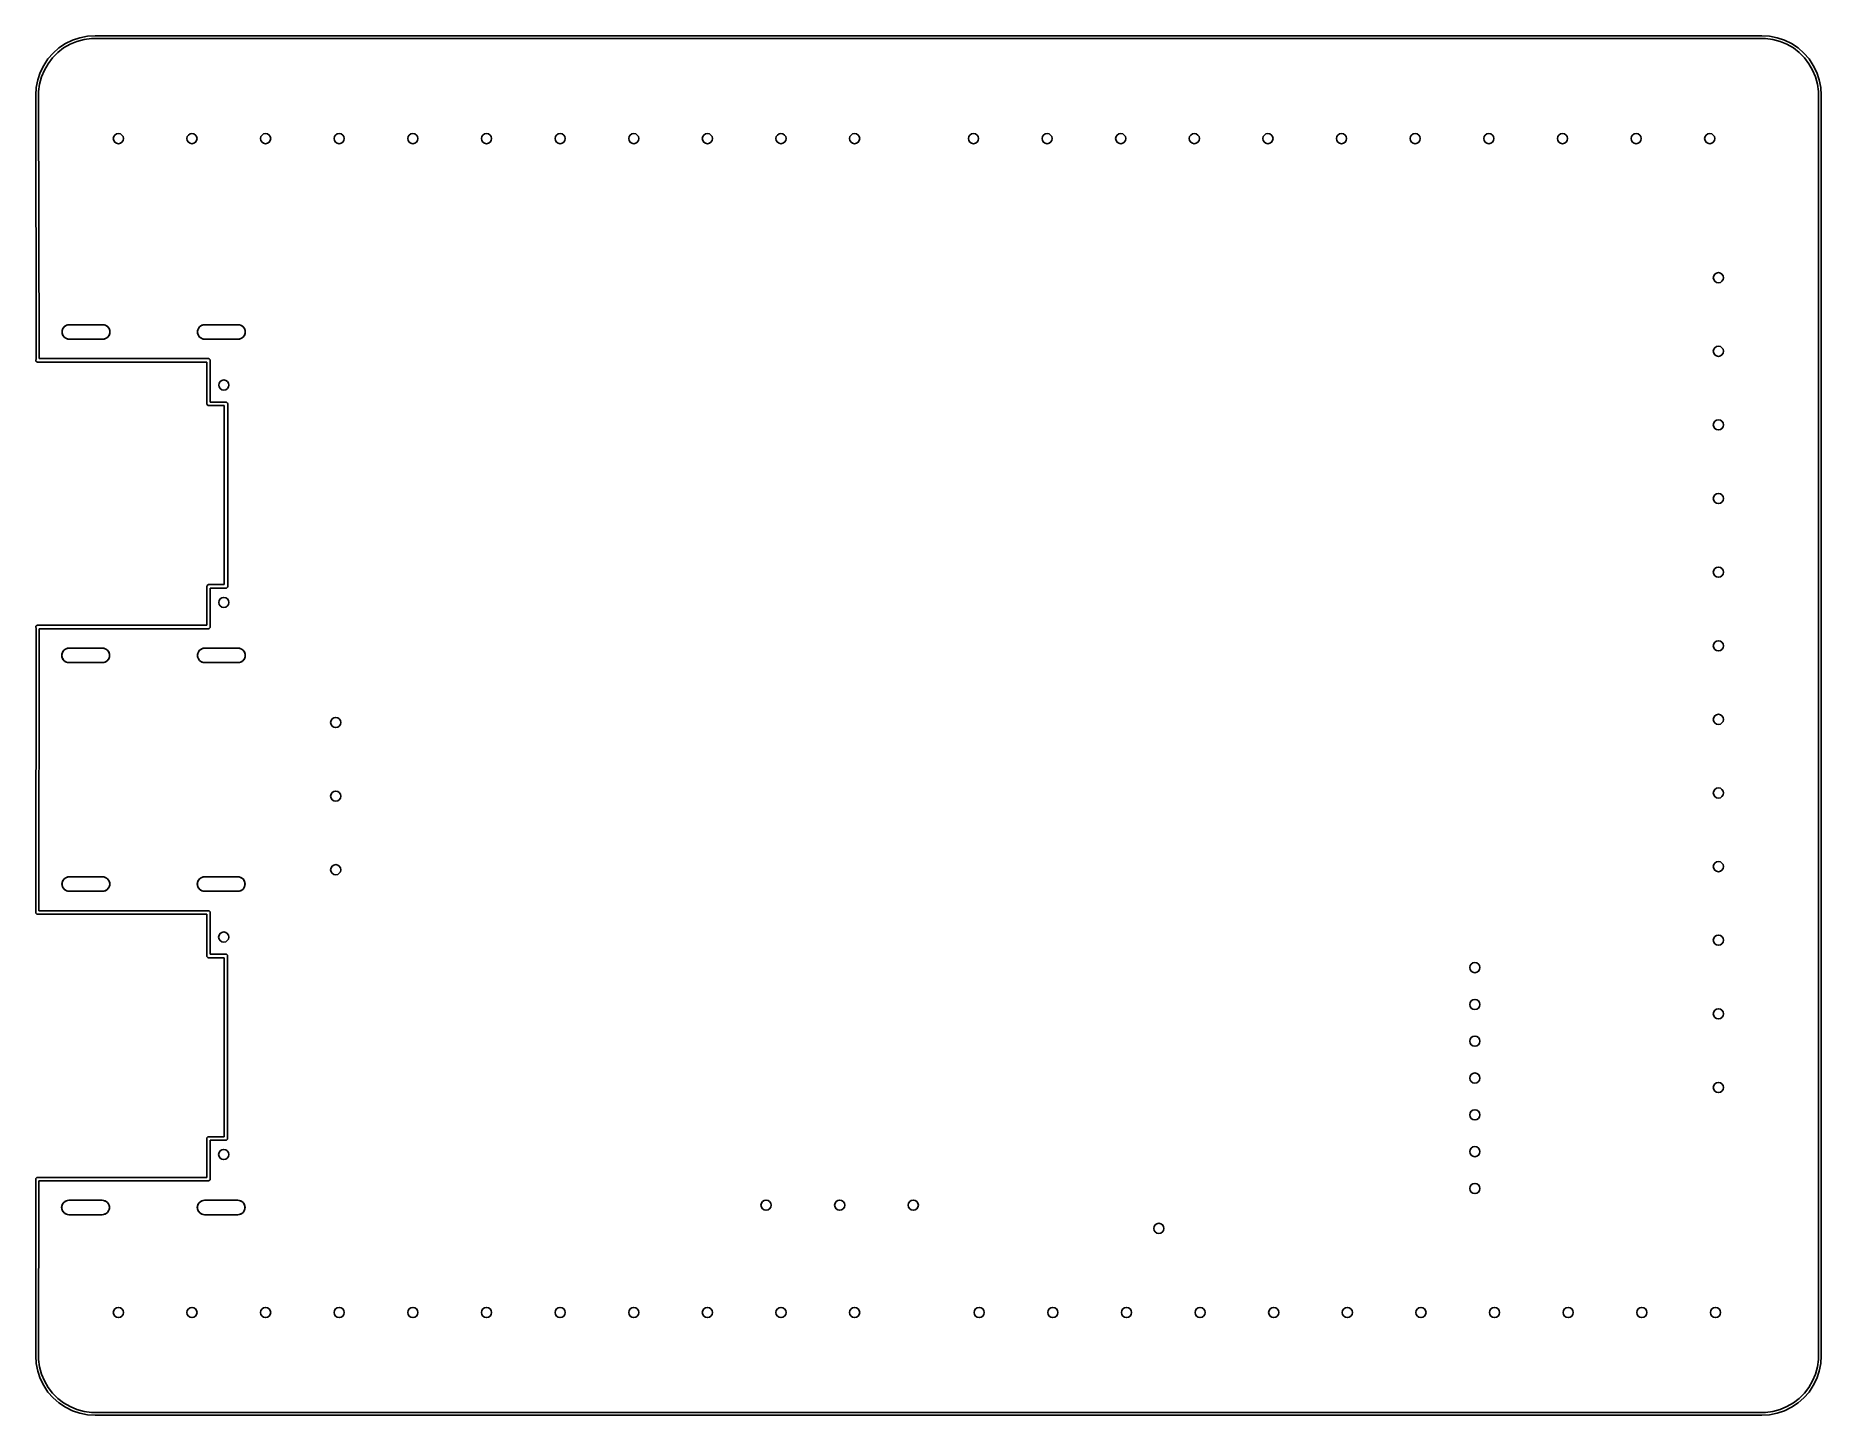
# Model space of a CAD drawing. Extents: x 2.08 to 4.51, y -4.81 to -2.93.
import ezdxf

# ---------------------------------------------------------------- set-up
doc = ezdxf.new("R2010")
doc.units = 0
doc.header["$MEASUREMENT"] = 0
doc.layers.add('BLACK', color=7, linetype='CONTINUOUS')

msp = doc.modelspace()

# ---------------------------------------------------------------- linework, layer by layer
at = {"layer": 'BLACK', "linetype": 'CONTINUOUS'}
for p, q in [((2.1345, -2.9372), (2.1445, -2.9339)), ((2.1445, -2.9339), (2.1548, -2.9318)), ((2.1548, -2.9318), (2.1654, -2.9311)), ((2.1654, -2.9311), (4.4291, -2.9311)), ((4.4291, -2.9311), (4.4397, -2.9318)), ((4.4397, -2.9318), (4.45, -2.9339)), ((4.45, -2.9339), (4.46, -2.9372)), ((2.1013, -2.9627), (2.1083, -2.9547)), ((2.1146, -2.954), (2.1075, -2.9611)), ((2.1083, -2.9547), (2.1162, -2.9478)), ((2.1226, -2.9478), (2.1146, -2.954)), ((2.1162, -2.9478), (2.125, -2.9419)), ((2.1313, -2.9428), (2.1226, -2.9478)), ((2.125, -2.9419), (2.1345, -2.9372)), ((2.1406, -2.939), (2.1313, -2.9428)), ((2.1503, -2.9364), (2.1406, -2.939)), ((2.1603, -2.935), (2.1503, -2.9364)), ((2.1654, -2.935), (2.1603, -2.935)), ((4.4291, -2.935), (2.1654, -2.935)), ((4.4342, -2.935), (4.4291, -2.935)), ((4.4441, -2.9364), (4.4342, -2.935)), ((4.4539, -2.939), (4.4441, -2.9364)), ((4.4632, -2.9428), (4.4539, -2.939)), ((4.46, -2.9372), (4.4695, -2.9419)), ((4.4719, -2.9478), (4.4632, -2.9428)), ((4.4695, -2.9419), (4.4783, -2.9478)), ((4.4799, -2.954), (4.4719, -2.9478)), ((4.4783, -2.9478), (4.4862, -2.9547)), ((4.487, -2.9611), (4.4799, -2.954)), ((4.4862, -2.9547), (4.4932, -2.9627)), ((2.0874, -2.9909), (2.0908, -2.9809)), ((2.0908, -2.9809), (2.0955, -2.9715)), ((2.0964, -2.9778), (2.0925, -2.9871)), ((2.0955, -2.9715), (2.1013, -2.9627)), ((2.1014, -2.9691), (2.0964, -2.9778)), ((2.1075, -2.9611), (2.1014, -2.9691)), ((4.4931, -2.9691), (4.487, -2.9611)), ((4.4981, -2.9778), (4.4931, -2.9691)), ((4.4932, -2.9627), (4.499, -2.9715)), ((4.502, -2.9871), (4.4981, -2.9778)), ((4.499, -2.9715), (4.5037, -2.9809)), ((4.5037, -2.9809), (4.5071, -2.9909)), ((2.0846, -3.0118), (2.0853, -3.0013)), ((2.0853, -3.0013), (2.0874, -2.9909)), ((2.0899, -2.9968), (2.0886, -3.0068)), ((2.0886, -3.0068), (2.0886, -3.0118)), ((2.0925, -2.9871), (2.0899, -2.9968)), ((4.5046, -2.9968), (4.502, -2.9871)), ((4.5059, -3.0068), (4.5046, -2.9968)), ((4.5059, -3.0118), (4.5059, -3.0068)), ((4.5071, -2.9909), (4.5092, -3.0013)), ((4.5092, -3.0013), (4.5098, -3.0118)), ((2.0852, -3.371), (2.0846, -3.0118)), ((2.0846, -3.0118), (2.0846, -3.0118)), ((2.0846, -3.0118), (2.0846, -3.0118)), ((2.0886, -3.0118), (2.0892, -3.3697)), ((4.5059, -4.7244), (4.5059, -3.0118)), ((4.5098, -3.0118), (4.5098, -4.7244)), ((2.1207, -3.3316), (2.1221, -3.3281)), ((2.1207, -3.3354), (2.1207, -3.3316)), ((2.1221, -3.339), (2.1207, -3.3354)), ((2.1221, -3.3281), (2.1248, -3.3253)), ((2.1248, -3.3417), (2.1221, -3.339)), ((2.1248, -3.3253), (2.1284, -3.3239)), ((2.1284, -3.3432), (2.1248, -3.3417)), ((2.1284, -3.3239), (2.1303, -3.3237)), ((2.1303, -3.3434), (2.1284, -3.3432)), ((2.1303, -3.3237), (2.1756, -3.3237)), ((2.1756, -3.3237), (2.1303, -3.3237)), ((2.1756, -3.3434), (2.1303, -3.3434)), ((2.1303, -3.3434), (2.1756, -3.3434)), ((2.1756, -3.3237), (2.1775, -3.3239)), ((2.1775, -3.3432), (2.1756, -3.3434)), ((2.1775, -3.3239), (2.1811, -3.3253)), ((2.1811, -3.3417), (2.1775, -3.3432)), ((2.1811, -3.3253), (2.1838, -3.3281)), ((2.1838, -3.339), (2.1811, -3.3417)), ((2.1838, -3.3281), (2.1852, -3.3316)), ((2.1852, -3.3354), (2.1838, -3.339)), ((2.1852, -3.3316), (2.1852, -3.3354)), ((2.3045, -3.3316), (2.306, -3.3281)), ((2.3045, -3.3354), (2.3045, -3.3316)), ((2.306, -3.339), (2.3045, -3.3354)), ((2.306, -3.3281), (2.3087, -3.3253)), ((2.3087, -3.3417), (2.306, -3.339)), ((2.3087, -3.3253), (2.3122, -3.3239)), ((2.3122, -3.3432), (2.3087, -3.3417)), ((2.3122, -3.3239), (2.3142, -3.3237)), ((2.3142, -3.3434), (2.3122, -3.3432)), ((2.3142, -3.3237), (2.3594, -3.3237)), ((2.3594, -3.3237), (2.3142, -3.3237)), ((2.3594, -3.3434), (2.3142, -3.3434)), ((2.3142, -3.3434), (2.3594, -3.3434)), ((2.3594, -3.3237), (2.3614, -3.3239)), ((2.3614, -3.3432), (2.3594, -3.3434)), ((2.3614, -3.3239), (2.3649, -3.3253)), ((2.3649, -3.3417), (2.3614, -3.3432)), ((2.3649, -3.3253), (2.3676, -3.3281)), ((2.3676, -3.339), (2.3649, -3.3417)), ((2.3676, -3.3281), (2.3691, -3.3316)), ((2.3691, -3.3354), (2.3676, -3.339)), ((2.3691, -3.3316), (2.3691, -3.3354)), ((2.085, -3.3712), (2.0852, -3.371)), ((2.0892, -3.3697), (2.3195, -3.3697)), ((2.3195, -3.3697), (2.3204, -3.3699)), ((2.3204, -3.3699), (2.3217, -3.3712)), ((2.085, -3.373), (2.085, -3.3712)), ((2.0863, -3.3743), (2.085, -3.373)), ((2.0872, -3.3745), (2.0863, -3.3743)), ((2.3171, -3.3745), (2.0872, -3.3745)), ((2.3171, -3.4312), (2.3171, -3.3745)), ((2.3217, -3.3712), (2.3218, -3.3721)), ((2.3218, -3.3721), (2.3218, -3.4288)), ((2.3173, -3.4321), (2.3171, -3.4312)), ((2.3186, -3.4333), (2.3173, -3.4321)), ((2.3195, -3.4335), (2.3186, -3.4333)), ((2.3407, -3.4335), (2.3195, -3.4335)), ((2.3218, -3.4288), (2.3431, -3.4288)), ((2.3407, -3.6768), (2.3407, -3.4335)), ((2.3431, -3.4288), (2.344, -3.429)), ((2.344, -3.429), (2.3453, -3.4303)), ((2.3453, -3.4303), (2.3455, -3.4312)), ((2.3455, -3.4312), (2.3455, -3.6792)), ((2.3171, -3.6792), (2.3173, -3.6783)), ((2.3171, -3.732), (2.3171, -3.6792)), ((2.3173, -3.6783), (2.3186, -3.677)), ((2.3186, -3.677), (2.3195, -3.6768)), ((2.3195, -3.6768), (2.3407, -3.6768)), ((2.3431, -3.6816), (2.3218, -3.6816)), ((2.3218, -3.6816), (2.3218, -3.7343)), ((2.344, -3.6814), (2.3431, -3.6816)), ((2.3453, -3.6801), (2.344, -3.6814)), ((2.3455, -3.6792), (2.3453, -3.6801)), ((2.085, -3.7334), (2.0863, -3.7321)), ((2.085, -3.7352), (2.085, -3.7334)), ((2.0863, -3.7321), (2.0872, -3.732)), ((2.0872, -3.732), (2.3171, -3.732)), ((2.3218, -3.7343), (2.3217, -3.7352)), ((2.0852, -3.7354), (2.085, -3.7352)), ((2.085, -4.1209), (2.0852, -3.7354)), ((2.0892, -3.7367), (2.089, -4.1197)), ((2.3195, -3.7367), (2.0892, -3.7367)), ((2.3204, -3.7365), (2.3195, -3.7367)), ((2.3217, -3.7352), (2.3204, -3.7365)), ((2.1203, -3.771), (2.1217, -3.7674)), ((2.1203, -3.7748), (2.1203, -3.771)), ((2.1217, -3.7784), (2.1203, -3.7748)), ((2.1217, -3.7674), (2.1244, -3.7647)), ((2.1244, -3.7811), (2.1217, -3.7784)), ((2.1244, -3.7647), (2.128, -3.7632)), ((2.128, -3.7826), (2.1244, -3.7811)), ((2.128, -3.7632), (2.1299, -3.7631)), ((2.1299, -3.7827), (2.128, -3.7826)), ((2.1299, -3.7631), (2.1752, -3.7631)), ((2.1752, -3.7631), (2.1299, -3.7631)), ((2.1752, -3.7827), (2.1299, -3.7827)), ((2.1299, -3.7827), (2.1752, -3.7827)), ((2.1752, -3.7631), (2.1771, -3.7632)), ((2.1771, -3.7826), (2.1752, -3.7827)), ((2.1771, -3.7632), (2.1807, -3.7647)), ((2.1807, -3.7811), (2.1771, -3.7826)), ((2.1807, -3.7647), (2.1834, -3.7674)), ((2.1834, -3.7784), (2.1807, -3.7811)), ((2.1834, -3.7674), (2.1848, -3.771)), ((2.1848, -3.7748), (2.1834, -3.7784)), ((2.1848, -3.771), (2.1848, -3.7748)), ((2.3045, -3.771), (2.306, -3.7674)), ((2.3045, -3.7748), (2.3045, -3.771)), ((2.306, -3.7784), (2.3045, -3.7748)), ((2.306, -3.7674), (2.3087, -3.7647)), ((2.3087, -3.7811), (2.306, -3.7784)), ((2.3087, -3.7647), (2.3122, -3.7632)), ((2.3122, -3.7826), (2.3087, -3.7811)), ((2.3122, -3.7632), (2.3142, -3.7631)), ((2.3142, -3.7827), (2.3122, -3.7826)), ((2.3142, -3.7631), (2.3594, -3.7631)), ((2.3594, -3.7631), (2.3142, -3.7631)), ((2.3594, -3.7827), (2.3142, -3.7827)), ((2.3142, -3.7827), (2.3594, -3.7827)), ((2.3594, -3.7631), (2.3614, -3.7632)), ((2.3614, -3.7826), (2.3594, -3.7827)), ((2.3614, -3.7632), (2.3649, -3.7647)), ((2.3649, -3.7811), (2.3614, -3.7826)), ((2.3649, -3.7647), (2.3676, -3.7674)), ((2.3676, -3.7784), (2.3649, -3.7811)), ((2.3676, -3.7674), (2.3691, -3.771)), ((2.3691, -3.7748), (2.3676, -3.7784)), ((2.3691, -3.771), (2.3691, -3.7748)), ((2.1247, -4.0753), (2.1282, -4.0738)), ((2.1282, -4.0738), (2.1301, -4.0736)), ((2.1301, -4.0736), (2.1754, -4.0736)), ((2.1754, -4.0736), (2.1301, -4.0736)), ((2.1754, -4.0736), (2.1773, -4.0738)), ((2.1773, -4.0738), (2.1809, -4.0753)), ((2.3085, -4.0753), (2.3121, -4.0738)), ((2.3121, -4.0738), (2.314, -4.0736)), ((2.314, -4.0736), (2.3593, -4.0736)), ((2.3593, -4.0736), (2.314, -4.0736)), ((2.3593, -4.0736), (2.3612, -4.0738)), ((2.3612, -4.0738), (2.3647, -4.0753)), ((2.1205, -4.0815), (2.1219, -4.078)), ((2.1205, -4.0854), (2.1205, -4.0815)), ((2.1219, -4.0889), (2.1205, -4.0854)), ((2.1219, -4.078), (2.1247, -4.0753)), ((2.1247, -4.0916), (2.1219, -4.0889)), ((2.1282, -4.0931), (2.1247, -4.0916)), ((2.1301, -4.0933), (2.1282, -4.0931)), ((2.1754, -4.0933), (2.1301, -4.0933)), ((2.1301, -4.0933), (2.1754, -4.0933)), ((2.1773, -4.0931), (2.1754, -4.0933)), ((2.1809, -4.0916), (2.1773, -4.0931)), ((2.1809, -4.0753), (2.1836, -4.078)), ((2.1836, -4.0889), (2.1809, -4.0916)), ((2.1836, -4.078), (2.1851, -4.0815)), ((2.1851, -4.0854), (2.1836, -4.0889)), ((2.1851, -4.0815), (2.1851, -4.0854)), ((2.3043, -4.0815), (2.3058, -4.078)), ((2.3043, -4.0854), (2.3043, -4.0815)), ((2.3058, -4.0889), (2.3043, -4.0854)), ((2.3058, -4.078), (2.3085, -4.0753)), ((2.3085, -4.0916), (2.3058, -4.0889)), ((2.3121, -4.0931), (2.3085, -4.0916)), ((2.314, -4.0933), (2.3121, -4.0931)), ((2.3593, -4.0933), (2.314, -4.0933)), ((2.314, -4.0933), (2.3593, -4.0933)), ((2.3612, -4.0931), (2.3593, -4.0933)), ((2.3647, -4.0916), (2.3612, -4.0931)), ((2.3647, -4.0753), (2.3674, -4.078)), ((2.3674, -4.0889), (2.3647, -4.0916)), ((2.3674, -4.078), (2.3689, -4.0815)), ((2.3689, -4.0854), (2.3674, -4.0889)), ((2.3689, -4.0815), (2.3689, -4.0854)), ((2.0848, -4.1211), (2.085, -4.1209)), ((2.0848, -4.123), (2.0848, -4.1211)), ((2.089, -4.1197), (2.3193, -4.1197)), ((2.3193, -4.1197), (2.3202, -4.1199)), ((2.3202, -4.1199), (2.3215, -4.1211)), ((2.3215, -4.1211), (2.3217, -4.122)), ((2.3217, -4.122), (2.3217, -4.1787)), ((2.0861, -4.1242), (2.0848, -4.123)), ((2.087, -4.1244), (2.0861, -4.1242)), ((2.3169, -4.1244), (2.087, -4.1244)), ((2.3169, -4.1811), (2.3169, -4.1244)), ((2.3171, -4.182), (2.3169, -4.1811)), ((2.3184, -4.1833), (2.3171, -4.182)), ((2.3193, -4.1835), (2.3184, -4.1833)), ((2.3406, -4.1835), (2.3193, -4.1835)), ((2.3217, -4.1787), (2.3429, -4.1787)), ((2.3406, -4.4268), (2.3406, -4.1835)), ((2.3429, -4.1787), (2.3438, -4.1789)), ((2.3438, -4.1789), (2.3451, -4.1802)), ((2.3451, -4.1802), (2.3453, -4.1811)), ((2.3453, -4.1811), (2.3453, -4.4291)), ((2.3169, -4.4291), (2.3171, -4.4282)), ((2.3169, -4.4819), (2.3169, -4.4291)), ((2.3171, -4.4282), (2.3184, -4.427)), ((2.3184, -4.427), (2.3193, -4.4268)), ((2.3193, -4.4268), (2.3406, -4.4268)), ((2.3429, -4.4315), (2.3217, -4.4315)), ((2.3217, -4.4315), (2.3217, -4.4843)), ((2.3438, -4.4313), (2.3429, -4.4315)), ((2.3451, -4.43), (2.3438, -4.4313)), ((2.3453, -4.4291), (2.3451, -4.43)), ((2.0846, -4.7244), (2.085, -4.4854)), ((2.0848, -4.4833), (2.0861, -4.4821)), ((2.0848, -4.4852), (2.0848, -4.4833)), ((2.085, -4.4854), (2.0848, -4.4852)), ((2.0861, -4.4821), (2.087, -4.4819)), ((2.087, -4.4819), (2.3169, -4.4819)), ((2.3202, -4.4864), (2.3193, -4.4866)), ((2.3215, -4.4852), (2.3202, -4.4864)), ((2.3217, -4.4843), (2.3215, -4.4852)), ((2.089, -4.4866), (2.0886, -4.7244)), ((2.3193, -4.4866), (2.089, -4.4866)), ((2.1201, -4.5209), (2.1215, -4.5174)), ((2.1201, -4.5248), (2.1201, -4.5209)), ((2.1215, -4.5283), (2.1201, -4.5248)), ((2.1215, -4.5174), (2.1243, -4.5147)), ((2.1243, -4.531), (2.1215, -4.5283)), ((2.1243, -4.5147), (2.1278, -4.5132)), ((2.1278, -4.5325), (2.1243, -4.531)), ((2.1278, -4.5132), (2.1297, -4.513)), ((2.1297, -4.5327), (2.1278, -4.5325)), ((2.1297, -4.513), (2.175, -4.513)), ((2.175, -4.513), (2.1297, -4.513)), ((2.175, -4.5327), (2.1297, -4.5327)), ((2.1297, -4.5327), (2.175, -4.5327)), ((2.175, -4.513), (2.1769, -4.5132)), ((2.1769, -4.5325), (2.175, -4.5327)), ((2.1769, -4.5132), (2.1805, -4.5147)), ((2.1805, -4.531), (2.1769, -4.5325)), ((2.1805, -4.5147), (2.1832, -4.5174)), ((2.1832, -4.5283), (2.1805, -4.531)), ((2.1832, -4.5174), (2.1847, -4.5209)), ((2.1847, -4.5248), (2.1832, -4.5283)), ((2.1847, -4.5209), (2.1847, -4.5248)), ((2.3043, -4.5209), (2.3058, -4.5174)), ((2.3043, -4.5248), (2.3043, -4.5209)), ((2.3058, -4.5283), (2.3043, -4.5248)), ((2.3058, -4.5174), (2.3085, -4.5147)), ((2.3085, -4.531), (2.3058, -4.5283)), ((2.3085, -4.5147), (2.3121, -4.5132)), ((2.3121, -4.5325), (2.3085, -4.531)), ((2.3121, -4.5132), (2.314, -4.513)), ((2.314, -4.5327), (2.3121, -4.5325)), ((2.314, -4.513), (2.3593, -4.513)), ((2.3593, -4.513), (2.314, -4.513)), ((2.3593, -4.5327), (2.314, -4.5327)), ((2.314, -4.5327), (2.3593, -4.5327)), ((2.3593, -4.513), (2.3612, -4.5132)), ((2.3612, -4.5325), (2.3593, -4.5327)), ((2.3612, -4.5132), (2.3647, -4.5147)), ((2.3647, -4.531), (2.3612, -4.5325)), ((2.3647, -4.5147), (2.3674, -4.5174)), ((2.3674, -4.5283), (2.3647, -4.531)), ((2.3674, -4.5174), (2.3689, -4.5209)), ((2.3689, -4.5248), (2.3674, -4.5283)), ((2.3689, -4.5209), (2.3689, -4.5248)), ((2.0853, -4.7349), (2.0846, -4.7244)), ((2.0846, -4.7244), (2.0846, -4.7244)), ((2.0846, -4.7244), (2.0846, -4.7244)), ((2.0886, -4.7244), (2.0886, -4.7294)), ((4.5059, -4.7294), (4.5059, -4.7244)), ((4.5098, -4.7244), (4.5092, -4.7349)), ((2.0874, -4.7453), (2.0853, -4.7349)), ((2.0908, -4.7553), (2.0874, -4.7453)), ((2.0886, -4.7294), (2.0899, -4.7394)), ((2.0899, -4.7394), (2.0925, -4.7491)), ((2.0925, -4.7491), (2.0964, -4.7584)), ((4.4981, -4.7584), (4.502, -4.7491)), ((4.502, -4.7491), (4.5046, -4.7394)), ((4.5071, -4.7453), (4.5037, -4.7553)), ((4.5046, -4.7394), (4.5059, -4.7294)), ((4.5092, -4.7349), (4.5071, -4.7453)), ((2.0955, -4.7648), (2.0908, -4.7553)), ((2.1013, -4.7735), (2.0955, -4.7648)), ((2.0964, -4.7584), (2.1014, -4.7672)), ((2.1083, -4.7815), (2.1013, -4.7735)), ((2.1014, -4.7672), (2.1075, -4.7751)), ((2.1075, -4.7751), (2.1146, -4.7823)), ((4.4799, -4.7823), (4.487, -4.7751)), ((4.4932, -4.7735), (4.4862, -4.7815)), ((4.487, -4.7751), (4.4931, -4.7672)), ((4.4931, -4.7672), (4.4981, -4.7584)), ((4.499, -4.7648), (4.4932, -4.7735)), ((4.5037, -4.7553), (4.499, -4.7648)), ((2.1162, -4.7884), (2.1083, -4.7815)), ((2.1146, -4.7823), (2.1226, -4.7884)), ((2.125, -4.7943), (2.1162, -4.7884)), ((2.1226, -4.7884), (2.1313, -4.7934)), ((2.1345, -4.799), (2.125, -4.7943)), ((2.1313, -4.7934), (2.1406, -4.7973)), ((2.1445, -4.8024), (2.1345, -4.799)), ((2.1406, -4.7973), (2.1503, -4.7999)), ((2.1503, -4.7999), (2.1603, -4.8012)), ((2.1603, -4.8012), (2.1654, -4.8012)), ((2.1654, -4.8012), (4.4291, -4.8012)), ((4.4291, -4.8012), (4.4342, -4.8012)), ((4.4342, -4.8012), (4.4441, -4.7999)), ((4.4441, -4.7999), (4.4539, -4.7973)), ((4.46, -4.799), (4.45, -4.8024)), ((4.4539, -4.7973), (4.4632, -4.7934)), ((4.4695, -4.7943), (4.46, -4.799)), ((4.4632, -4.7934), (4.4719, -4.7884)), ((4.4783, -4.7884), (4.4695, -4.7943)), ((4.4719, -4.7884), (4.4799, -4.7823)), ((4.4862, -4.7815), (4.4783, -4.7884)), ((2.1548, -4.8044), (2.1445, -4.8024)), ((2.1654, -4.8051), (2.1548, -4.8044)), ((4.4291, -4.8051), (2.1654, -4.8051)), ((4.4397, -4.8044), (4.4291, -4.8051)), ((4.45, -4.8024), (4.4397, -4.8044))]:
    msp.add_line(p, q, dxfattribs=at)
at = {"layer": 'BLACK'}
for centre in [(2.1969, -3.0709), (2.1969, -3.0709), (2.2969, -3.0709), (2.2969, -3.0709), (2.3969, -3.0709), (2.3969, -3.0709), (2.4969, -3.0709), (2.4969, -3.0709), (2.5969, -3.0709), (2.5969, -3.0709), (2.6969, -3.0709), (2.6969, -3.0709), (2.7969, -3.0709), (2.7969, -3.0709), (2.8969, -3.0709), (2.8969, -3.0709), (2.9969, -3.0709), (2.9969, -3.0709), (3.0969, -3.0709), (3.0969, -3.0709), (3.1969, -3.0709), (3.1969, -3.0709), (3.3583, -3.0709), (3.3583, -3.0709), (3.4583, -3.0709), (3.4583, -3.0709), (3.5583, -3.0709), (3.5583, -3.0709), (3.6583, -3.0709), (3.6583, -3.0709), (3.7583, -3.0709), (3.7583, -3.0709), (3.8583, -3.0709), (3.8583, -3.0709), (3.9583, -3.0709), (3.9583, -3.0709), (4.0583, -3.0709), (4.0583, -3.0709), (4.1583, -3.0709), (4.1583, -3.0709), (4.2583, -3.0709), (4.2583, -3.0709), (4.3583, -3.0709), (4.3583, -3.0709), (4.3701, -3.2598), (4.3701, -3.2598), (4.3701, -3.3598), (4.3701, -3.3598), (2.3401, -3.4056), (2.3401, -3.4056), (4.3701, -3.4598), (4.3701, -3.4598), (4.3701, -3.5598), (4.3701, -3.5598), (4.3701, -3.6598), (4.3701, -3.6598), (2.3401, -3.7009), (2.3401, -3.7009), (4.3701, -3.7598), (4.3701, -3.7598), (4.3701, -3.8598), (4.3701, -3.8598), (2.4921, -3.864), (2.4921, -3.864), (4.3701, -3.9598), (4.3701, -3.9598), (2.4921, -3.964), (2.4921, -3.964), (2.4921, -4.064), (2.4921, -4.064), (4.3701, -4.0598), (4.3701, -4.0598), (2.34, -4.1555), (2.34, -4.1555), (4.3701, -4.1598), (4.3701, -4.1598), (4.0394, -4.197), (4.0394, -4.197), (4.0394, -4.247), (4.0394, -4.247), (4.3701, -4.2598), (4.3701, -4.2598), (4.0394, -4.297), (4.0394, -4.297), (4.0394, -4.347), (4.0394, -4.347), (4.3701, -4.3598), (4.3701, -4.3598), (4.0394, -4.397), (4.0394, -4.397), (2.34, -4.4508), (2.34, -4.4508), (4.0394, -4.447), (4.0394, -4.447), (4.0394, -4.497), (4.0394, -4.497), (3.0766, -4.5197), (3.0766, -4.5197), (3.1766, -4.5197), (3.1766, -4.5197), (3.2766, -4.5197), (3.2766, -4.5197), (3.6102, -4.5512), (3.6102, -4.5512), (2.1969, -4.6654), (2.1969, -4.6654), (2.2969, -4.6654), (2.2969, -4.6654), (2.3969, -4.6654), (2.3969, -4.6654), (2.4969, -4.6654), (2.4969, -4.6654), (2.5969, -4.6654), (2.5969, -4.6654), (2.6969, -4.6654), (2.6969, -4.6654), (2.7969, -4.6654), (2.7969, -4.6654), (2.8969, -4.6654), (2.8969, -4.6654), (2.9969, -4.6654), (2.9969, -4.6654), (3.0969, -4.6654), (3.0969, -4.6654), (3.1969, -4.6654), (3.1969, -4.6654), (3.3661, -4.6654), (3.3661, -4.6654), (3.4661, -4.6654), (3.4661, -4.6654), (3.5661, -4.6654), (3.5661, -4.6654), (3.6661, -4.6654), (3.6661, -4.6654), (3.7661, -4.6654), (3.7661, -4.6654), (3.8661, -4.6654), (3.8661, -4.6654), (3.9661, -4.6654), (3.9661, -4.6654), (4.0661, -4.6654), (4.0661, -4.6654), (4.1661, -4.6654), (4.1661, -4.6654), (4.2661, -4.6654), (4.2661, -4.6654), (4.3661, -4.6654), (4.3661, -4.6654)]:
    msp.add_circle(centre, 0.00689, dxfattribs=at)
for centre, start, end in [((2.1303, -3.3335), 90, 270), ((2.1756, -3.3335), 270, 450), ((2.3142, -3.3335), 90, 270), ((2.3594, -3.3335), 270, 450), ((2.1299, -3.7729), 90, 270), ((2.1752, -3.7729), 270, 450), ((2.3142, -3.7729), 90, 270), ((2.3594, -3.7729), 270, 450), ((2.1301, -4.0835), 90, 270), ((2.1754, -4.0835), 270, 450), ((2.314, -4.0835), 90, 270), ((2.3593, -4.0835), 270, 450), ((2.1297, -4.5228), 90, 270), ((2.175, -4.5228), 270, 450), ((2.314, -4.5228), 90, 270), ((2.3593, -4.5228), 270, 450)]:
    msp.add_arc(centre, 0.00984, start, end, dxfattribs=at)

doc.saveas('drawing.dxf')
